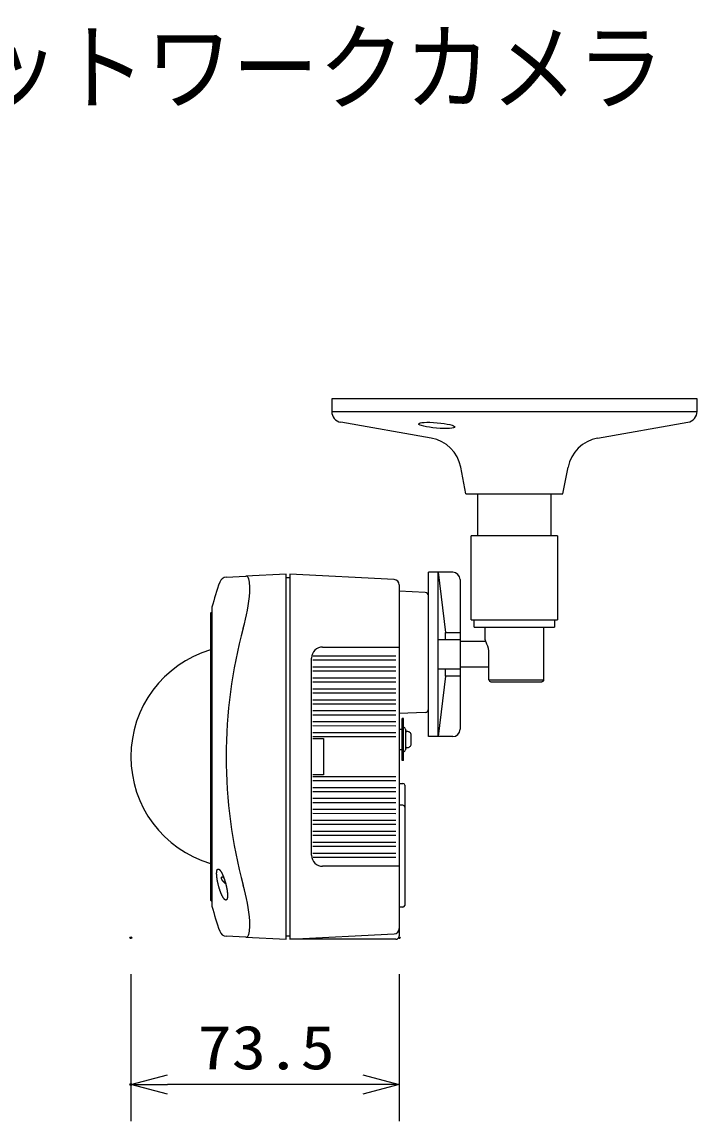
# Model space of a CAD drawing. Units: millimetres, scale not verified. Extents: x -62 to 63, y -57 to 58.
# Drawn here: x 0.3 to 37.2, y -2.5 to 57.7 of the extents above; entities that cross this region are included whole.
import ezdxf
from ezdxf.enums import TextEntityAlignment as Align

# ---------------------------------------------------------------- set-up
doc = ezdxf.new("R2010")
doc.units = ezdxf.units.MM
doc.header["$LTSCALE"] = 0.191673
doc.header["$PDMODE"] = 32
doc.header["$PDSIZE"] = 0.0958
for name, color, linetype in [('0-0_MOJI1', 2, 'Continuous'), ('0-2_GAIKEI', 1, 'Continuous'), ('0-3_WAKU', 7, 'Continuous')]:
    doc.layers.add(name, color=color, linetype=linetype)
doc.styles.add('ＭＳ ゴシック', font='')
doc.styles.get('ＭＳ ゴシック').set_extended_font_data('MS Gothic')

# ---------------------------------------------------------------- blocks, each defined once
blk = doc.blocks.new('_OPEN30')
at = {"layer": '0-3_WAKU'}
blk.add_line((0, 0), (-1, 0), dxfattribs=at)
blk.add_lwpolyline([(-1, 0.26795), (0, 0), (-1, -0.26795)], dxfattribs=at)

msp = doc.modelspace()

# ---------------------------------------------------------------- linework, layer by layer
at = {"layer": '0-2_GAIKEI', "color": 7}
for p, q in [((17.239, 37.0839), (17.239, 36.3873)), ((37.239, 37.0839), (17.239, 37.0839)), ((37.239, 36.3873), (37.239, 37.0839)), ((22.6885, 34.9222), (17.7348, 35.7964)), ((31.7896, 34.9222), (36.7433, 35.7964)), ((24.589, 31.8839), (24.3034, 33.3382)), ((29.889, 31.8839), (30.1747, 33.3382)), ((24.589, 31.8839), (29.889, 31.8839)), ((25.239, 29.5832), (25.239, 31.8839)), ((29.239, 31.8839), (29.239, 29.5832)), ((24.8793, 24.9837), (24.8793, 29.5832)), ((29.5988, 29.5832), (24.8793, 29.5832)), ((29.5988, 29.5832), (29.5988, 24.9837)), ((11.46, 27.3121), (12.5285, 27.3681)), ((14.7391, 27.4839), (12.5285, 27.3681)), ((20.6547, 27.1844), (14.9391, 27.4839)), ((14.9391, 27.4839), (14.9391, 25.0839)), ((23.8671, 27.5834), (22.539, 27.5834)), ((22.539, 18.5844), (22.539, 27.5834)), ((24.2671, 27.1834), (24.2671, 23.8838)), ((20.939, 26.8848), (20.939, 7.6839)), ((22.3478, 26.4824), (20.939, 26.5439)), ((10.6754, 25.6624), (10.6754, 9.3054)), ((24.8793, 24.9837), (29.5988, 24.9837)), ((25.0393, 24.5838), (25.0393, 24.9837)), ((29.4388, 24.9837), (29.4388, 24.5838)), ((25.0393, 24.5838), (29.4388, 24.5838)), ((25.6392, 23.8844), (25.6392, 24.5838)), ((28.8389, 24.5838), (28.8389, 21.6841)), ((24.2671, 23.8838), (24.2671, 23.0839)), ((25.6767, 23.7838), (24.2671, 23.7838)), ((24.2671, 23.0839), (24.2671, 22.284)), ((25.846, 21.6841), (25.8459, 23.1406)), ((25.846, 22.384), (24.2671, 22.384)), ((24.2671, 22.284), (24.2671, 18.9844)), ((25.846, 21.6841), (28.8389, 21.6841)), ((25.946, 21.5841), (28.7389, 21.5841)), ((22.3478, 19.9054), (20.939, 19.8439)), ((23.8671, 18.5844), (22.539, 18.5844)), ((14.7391, 7.4839), (14.7391, 9.8839)), ((12.5285, 7.5998), (11.46, 7.6558)), ((12.5285, 7.5998), (14.7391, 7.4839)), ((20.739, 7.4839), (14.9391, 7.4839))]:
    msp.add_line(p, q, dxfattribs=at)
at = {"layer": '0-2_GAIKEI'}
for p, q in [((17.239, 36.3873), (37.239, 36.3873)), ((14.9391, 27.2839), (14.7391, 27.2839)), ((23.0673, 27.5834), (23.4672, 24.2838)), ((23.0673, 18.5844), (23.0673, 27.5834)), ((10.5991, 25.3439), (10.6391, 25.3839)), ((10.5991, 25.3439), (10.5991, 9.6239)), ((10.6391, 25.3839), (10.6754, 25.3839)), ((23.4672, 23.8838), (23.4672, 24.2838)), ((23.4672, 24.2838), (24.2671, 24.2838)), ((16.739, 23.4839), (20.939, 23.4839)), ((24.2671, 23.8838), (23.0673, 23.8838)), ((16.139, 12.0839), (16.139, 22.8839)), ((16.2126, 23.0042), (20.7495, 23.0039)), ((20.7495, 22.7639), (16.199, 22.7642)), ((16.199, 22.4042), (20.7495, 22.4039)), ((24.2671, 22.284), (23.0673, 22.284)), ((23.4672, 21.884), (23.4672, 22.284)), ((20.7495, 22.1639), (16.199, 22.1642)), ((16.199, 21.8042), (20.7495, 21.8039)), ((23.4672, 21.884), (23.0673, 18.5844)), ((24.2671, 21.884), (23.4672, 21.884)), ((20.7495, 21.5639), (16.199, 21.5642)), ((16.199, 21.2042), (20.7495, 21.2039)), ((20.7495, 20.9639), (16.199, 20.9642)), ((16.199, 20.6042), (20.7495, 20.6039)), ((20.7495, 20.3639), (16.199, 20.3642)), ((16.199, 20.0042), (20.7495, 20.0039)), ((20.7495, 19.7639), (16.199, 19.7642)), ((16.199, 19.4042), (20.7495, 19.4039)), ((21.165, 19.5735), (21.099, 19.5735)), ((21.165, 18.4233), (21.165, 19.5735)), ((20.7495, 19.1639), (16.199, 19.1642)), ((16.199, 18.8042), (20.7495, 18.8039)), ((21.099, 18.9739), (20.939, 18.9767)), ((21.165, 19.0733), (21.1998, 19.0733)), ((21.2574, 19.0298), (21.2935, 18.9037)), ((21.2935, 18.4233), (21.2935, 18.9037)), ((21.585, 18.1843), (21.585, 18.6624)), ((20.7495, 18.5639), (16.199, 18.5642)), ((21.165, 17.2744), (21.165, 18.4233)), ((21.2935, 17.943), (21.2935, 18.4233)), ((20.939, 17.8711), (21.099, 17.8739)), ((21.1998, 17.7734), (21.165, 17.7734)), ((21.2935, 17.943), (21.2574, 17.8169)), ((16.779, 16.4839), (16.199, 16.4839)), ((16.199, 16.4042), (20.7495, 16.4039)), ((20.7495, 16.1639), (16.199, 16.1642)), ((16.199, 15.8042), (20.7495, 15.8039)), ((20.939, 16.0239), (21.139, 16.0239)), ((21.239, 15.9239), (21.239, 15.3239)), ((20.7495, 15.5639), (16.199, 15.5642)), ((16.199, 15.2042), (20.7495, 15.2039)), ((21.239, 15.3239), (21.239, 15.2239)), ((21.239, 15.2239), (21.239, 14.7239)), ((20.7495, 14.9639), (16.199, 14.9642)), ((16.199, 14.6042), (20.7495, 14.6039)), ((21.139, 14.8239), (20.939, 14.8239)), ((21.239, 14.7239), (21.239, 13.8239)), ((20.7495, 14.3639), (16.199, 14.3642)), ((16.199, 14.0042), (20.7495, 14.0039)), ((20.7495, 13.7639), (16.199, 13.7642)), ((16.199, 13.4042), (20.7495, 13.4039)), ((21.239, 13.8239), (21.239, 10.2439)), ((20.7495, 13.1639), (16.199, 13.1642)), ((16.199, 12.8042), (20.7495, 12.8039)), ((20.7495, 12.5639), (16.199, 12.5642)), ((16.199, 12.2042), (20.7495, 12.2039)), ((20.7495, 11.9639), (16.2125, 11.9642)), ((20.939, 11.4839), (16.739, 11.4839)), ((21.239, 10.2439), (21.239, 9.3439)), ((10.5991, 9.6239), (10.6391, 9.5839)), ((10.6391, 9.5839), (10.6754, 9.5839)), ((21.139, 9.2439), (20.939, 9.2439)), ((14.7391, 7.6839), (14.9391, 7.6839)), ((14.9391, 7.4839), (20.6547, 7.7835))]:
    msp.add_line(p, q, dxfattribs=at)
at = {"layer": '0-2_GAIKEI', "color": 3}
for p, q in [((6.2391, 5.5696), (6.2391, -2.465)), ((20.939, 5.5696), (20.939, -2.465)), ((18.939, -0.465), (8.2391, -0.465))]:
    msp.add_line(p, q, dxfattribs=at)
at = {"layer": '0-2_GAIKEI', "color": 7}
for points in [[(14.7391, 9.8839), (14.7391, 25.0839), (14.7391, 27.4839)], [(14.9391, 25.0839), (14.9391, 9.8839), (14.9391, 7.4839)], [(28.8389, 21.6841), (28.8388, 21.6817), (28.8387, 21.6793), (28.8386, 21.6769), (28.8384, 21.6745), (28.8381, 21.672), (28.8378, 21.6696), (28.8374, 21.6671), (28.837, 21.6646), (28.8364, 21.6621), (28.8358, 21.6597), (28.8352, 21.6572), (28.8344, 21.6547), (28.8336, 21.6522), (28.8328, 21.6497), (28.8318, 21.6473), (28.8308, 21.6448), (28.8298, 21.6424), (28.8286, 21.6399), (28.8274, 21.6375), (28.8261, 21.6352), (28.8247, 21.6328), (28.8233, 21.6305), (28.8218, 21.6282), (28.8202, 21.626), (28.8186, 21.6237), (28.8169, 21.6216), (28.8152, 21.6194), (28.8134, 21.6174), (28.8115, 21.6153), (28.8096, 21.6134), (28.8076, 21.6114), (28.8056, 21.6096), (28.8035, 21.6078), (28.8014, 21.606), (28.7992, 21.6043), (28.797, 21.6027), (28.7947, 21.6011), (28.7924, 21.5996), (28.7901, 21.5982)], [(28.7901, 21.5982), (28.7878, 21.5968), (28.7854, 21.5956), (28.783, 21.5943), (28.7806, 21.5932), (28.7781, 21.5921), (28.7757, 21.5911), (28.7732, 21.5902), (28.7707, 21.5893), (28.7682, 21.5885), (28.7658, 21.5878), (28.7633, 21.5871), (28.7608, 21.5865), (28.7583, 21.586), (28.7558, 21.5855), (28.7534, 21.5851), (28.7512, 21.5848), (28.7485, 21.5845), (28.7443, 21.5843), (28.7389, 21.5841)]]:
    msp.add_lwpolyline(points, dxfattribs=at)
at = {"layer": '0-2_GAIKEI'}
for points in [[(21.165, 17.2744), (21.099, 17.2744), (21.099, 19.5735)], [(16.199, 18.4839), (16.779, 18.4839), (16.779, 16.4839)], [(10.9365, 11.0931), (10.9367, 11.1048), (10.9369, 11.1165), (10.9373, 11.1278), (10.9378, 11.139), (10.9385, 11.1497), (10.9392, 11.1604), (10.9401, 11.1705), (10.9411, 11.1806), (10.9421, 11.1902), (10.9434, 11.1998), (10.9447, 11.2088), (10.9461, 11.2177), (10.9477, 11.2261), (10.9494, 11.2345), (10.9511, 11.2423), (10.9531, 11.25), (10.9551, 11.2571), (10.9572, 11.2642), (10.9594, 11.2707), (10.9618, 11.2772), (10.9642, 11.283), (10.9668, 11.2887), (10.9694, 11.2939), (10.9722, 11.299), (10.975, 11.3036), (10.978, 11.308), (10.981, 11.3119), (10.9842, 11.3156), (10.9874, 11.3189), (10.9908, 11.3219), (10.9942, 11.3246), (10.9978, 11.327), (11.0014, 11.3289), (11.0051, 11.3306), (11.0089, 11.3319), (11.0127, 11.333), (11.0167, 11.3336), (11.0207, 11.334), (11.0248, 11.334)], [(11.0228, 10.4839), (11.0148, 10.5173), (11.0109, 10.534), (11.007, 10.5507), (11.0033, 10.5673), (10.9997, 10.584), (10.9961, 10.6006), (10.9927, 10.6173), (10.9893, 10.6338), (10.986, 10.6503), (10.9828, 10.6668), (10.9797, 10.6832), (10.9767, 10.6995), (10.9738, 10.7159), (10.971, 10.732), (10.9683, 10.7482), (10.9657, 10.7642), (10.9632, 10.7802), (10.9608, 10.796), (10.9585, 10.8118), (10.9564, 10.8273), (10.9543, 10.8429), (10.9523, 10.8582), (10.9505, 10.8735), (10.9487, 10.8885), (10.9471, 10.9035), (10.9456, 10.9182), (10.9442, 10.9329), (10.9429, 10.9473), (10.9417, 10.9616), (10.9407, 10.9756), (10.9397, 10.9896), (10.9389, 11.0032), (10.9382, 11.0168), (10.9376, 11.03), (10.9371, 11.0432), (10.9368, 11.0559), (10.9366, 11.0686), (10.9365, 11.0808), (10.9365, 11.0931)], [(11.0248, 11.334), (11.0289, 11.3337), (11.0333, 11.333), (11.0375, 11.332), (11.042, 11.3307), (11.0463, 11.3291), (11.0509, 11.3271), (11.0554, 11.3249), (11.0602, 11.3223), (11.0648, 11.3194), (11.0696, 11.3161), (11.0744, 11.3127), (11.0793, 11.3088), (11.0842, 11.3047), (11.0892, 11.3002), (11.0942, 11.2955), (11.0994, 11.2905), (11.1044, 11.2852), (11.1096, 11.2795), (11.1148, 11.2737), (11.1201, 11.2675), (11.1253, 11.2611), (11.1307, 11.2543), (11.136, 11.2473), (11.1415, 11.24), (11.1468, 11.2325), (11.1523, 11.2246), (11.1577, 11.2166), (11.1633, 11.2081), (11.1688, 11.1996), (11.1744, 11.1906), (11.1799, 11.1816), (11.1856, 11.1721), (11.1911, 11.1626), (11.1968, 11.1526), (11.2024, 11.1425), (11.2081, 11.1321), (11.2137, 11.1216), (11.2194, 11.1106), (11.225, 11.0996)], [(11.201, 10.8576), (11.201, 10.86), (11.201, 10.8623), (11.2011, 10.8645), (11.2012, 10.8667), (11.2014, 10.8689), (11.2017, 10.8709), (11.2019, 10.873), (11.2023, 10.8749), (11.2026, 10.8768), (11.203, 10.8786), (11.2035, 10.8804), (11.204, 10.8821), (11.2045, 10.8838), (11.2051, 10.8854), (11.2058, 10.887), (11.2064, 10.8884), (11.2071, 10.8899), (11.2079, 10.8912), (11.2087, 10.8925), (11.2095, 10.8938), (11.2104, 10.8949), (11.2113, 10.896), (11.2123, 10.8971), (11.2133, 10.8981), (11.2143, 10.899), (11.2154, 10.8999), (11.2165, 10.9007), (11.2177, 10.9015), (11.2189, 10.9022), (11.2201, 10.9028), (11.2214, 10.9033), (11.2227, 10.9038), (11.224, 10.9043), (11.2254, 10.9046), (11.2268, 10.9049), (11.2282, 10.9052), (11.2297, 10.9054), (11.2312, 10.9055), (11.2327, 10.9056)], [(11.2356, 10.7412), (11.234, 10.7443), (11.2325, 10.7475), (11.231, 10.7506), (11.2295, 10.7537), (11.228, 10.7568), (11.2266, 10.7599), (11.2252, 10.7631), (11.2238, 10.7662), (11.2225, 10.7693), (11.2212, 10.7725), (11.2199, 10.7756), (11.2187, 10.7787), (11.2175, 10.7819), (11.2164, 10.785), (11.2152, 10.7881), (11.2142, 10.7912), (11.2131, 10.7943), (11.2121, 10.7974), (11.2111, 10.8005), (11.2102, 10.8036), (11.2093, 10.8066), (11.2085, 10.8097), (11.2077, 10.8128), (11.2069, 10.8158), (11.2062, 10.8188), (11.2055, 10.8218), (11.2049, 10.8248), (11.2043, 10.8278), (11.2037, 10.8307), (11.2032, 10.8337), (11.2028, 10.8365), (11.2024, 10.8394), (11.202, 10.8422), (11.2017, 10.8449), (11.2015, 10.8475), (11.2013, 10.8502), (11.2011, 10.8527), (11.201, 10.8552), (11.201, 10.8576)], [(11.225, 11.0996), (11.2307, 11.0882), (11.2364, 11.0768), (11.2421, 11.0649), (11.2477, 11.053), (11.2534, 11.0407), (11.259, 11.0284), (11.2647, 11.0157), (11.2703, 11.003), (11.276, 10.9899), (11.2816, 10.9768), (11.2872, 10.9634), (11.2928, 10.9499), (11.2984, 10.9361), (11.3039, 10.9223), (11.3095, 10.9082), (11.3149, 10.894), (11.3204, 10.8796), (11.3259, 10.8652), (11.3313, 10.8504), (11.3367, 10.8357), (11.342, 10.8207), (11.3473, 10.8057), (11.3526, 10.7905), (11.3578, 10.7752), (11.363, 10.7597), (11.3682, 10.7442), (11.3733, 10.7285), (11.3784, 10.7128), (11.3834, 10.697), (11.3883, 10.6811), (11.3932, 10.665), (11.3981, 10.6489), (11.4029, 10.6327), (11.4076, 10.6165), (11.4123, 10.6001), (11.4169, 10.5838), (11.4214, 10.5673), (11.4259, 10.5508), (11.4303, 10.5343)], [(11.2327, 10.9056), (11.2343, 10.9056), (11.2358, 10.9055), (11.2375, 10.9054), (11.2391, 10.9052), (11.2408, 10.905), (11.2424, 10.9047), (11.2442, 10.9043), (11.2459, 10.9039), (11.2477, 10.9034), (11.2495, 10.9029), (11.2513, 10.9023), (11.2531, 10.9016), (11.255, 10.9009), (11.2569, 10.9002), (11.2588, 10.8994), (11.2607, 10.8985), (11.2627, 10.8976), (11.2647, 10.8966), (11.2667, 10.8956), (11.2687, 10.8945), (11.2707, 10.8934), (11.2728, 10.8923), (11.2748, 10.891), (11.2769, 10.8898), (11.2791, 10.8884), (11.2812, 10.887), (11.2834, 10.8856), (11.2856, 10.884), (11.2878, 10.8826), (11.2899, 10.8811), (11.2918, 10.8797), (11.2937, 10.8783), (11.2963, 10.8763), (11.2988, 10.8743), (11.3028, 10.871), (11.3068, 10.8677), (11.3121, 10.8632), (11.3173, 10.8587)], [(11.3173, 10.8587), (11.3177, 10.8584), (11.3181, 10.858), (11.3185, 10.8576), (11.3189, 10.8573), (11.3193, 10.8569), (11.3197, 10.8566), (11.3201, 10.8562), (11.3205, 10.8558), (11.3209, 10.8555), (11.3213, 10.8551), (11.3217, 10.8548), (11.3221, 10.8544), (11.3225, 10.854), (11.3229, 10.8537), (11.3234, 10.8533), (11.3238, 10.8529), (11.3242, 10.8526), (11.3246, 10.8522), (11.325, 10.8518), (11.3254, 10.8515), (11.3258, 10.8511), (11.3262, 10.8507), (11.3266, 10.8504), (11.327, 10.85), (11.3274, 10.8496), (11.3278, 10.8493), (11.3282, 10.8489), (11.3287, 10.8485), (11.3291, 10.8481), (11.3295, 10.8478), (11.3299, 10.8474), (11.3303, 10.847), (11.3307, 10.8466), (11.3311, 10.8463), (11.3315, 10.846), (11.332, 10.8455), (11.3327, 10.8449), (11.3336, 10.844)], [(11.0501, 10.38), (11.0425, 10.4087), (11.0326, 10.4463), (11.0228, 10.4839)], [(11.2627, 9.8246), (11.257, 9.8351), (11.2514, 9.8456), (11.2457, 9.8566), (11.24, 9.8676), (11.2343, 9.879), (11.2287, 9.8904), (11.2229, 9.9023), (11.2173, 9.9142), (11.2116, 9.9264), (11.206, 9.9387), (11.2003, 9.9513), (11.1947, 9.964), (11.189, 9.9771), (11.1834, 9.9901), (11.1778, 10.0035), (11.1722, 10.017), (11.1666, 10.0307), (11.1611, 10.0445), (11.1556, 10.0586), (11.1501, 10.0727), (11.1446, 10.0872), (11.1392, 10.1016), (11.1338, 10.1164), (11.1284, 10.1312), (11.1231, 10.1462), (11.1178, 10.1612), (11.1126, 10.1764), (11.1074, 10.1916), (11.1022, 10.2073), (11.097, 10.223), (11.0918, 10.2393), (11.0867, 10.2556), (11.0818, 10.2711), (11.077, 10.2865), (11.0727, 10.3006), (11.0684, 10.3147), (11.0631, 10.3331), (11.0579, 10.3515), (11.0501, 10.38)], [(11.3173, 10.6324), (11.3127, 10.6367), (11.3103, 10.639), (11.308, 10.6412), (11.3057, 10.6435), (11.3034, 10.6458), (11.3011, 10.6482), (11.2989, 10.6506), (11.2966, 10.653), (11.2944, 10.6555), (11.2921, 10.658), (11.2899, 10.6605), (11.2877, 10.6631), (11.2855, 10.6657), (11.2834, 10.6683), (11.2812, 10.671), (11.2791, 10.6737), (11.2769, 10.6764), (11.2748, 10.6791), (11.2727, 10.6819), (11.2707, 10.6847), (11.2686, 10.6875), (11.2666, 10.6903), (11.2646, 10.6932), (11.2626, 10.6961), (11.2606, 10.699), (11.2587, 10.7019), (11.2568, 10.7048), (11.2549, 10.7078), (11.253, 10.7108), (11.2511, 10.7137), (11.2493, 10.7167), (11.2475, 10.7198), (11.2457, 10.7228), (11.244, 10.7258), (11.2422, 10.7289), (11.2405, 10.732), (11.2389, 10.7351), (11.2372, 10.7381), (11.2356, 10.7412)], [(11.3734, 10.5816), (11.3719, 10.583), (11.3704, 10.5843), (11.3689, 10.5857), (11.3675, 10.587), (11.366, 10.5884), (11.3645, 10.5897), (11.3631, 10.5911), (11.3616, 10.5924), (11.3601, 10.5937), (11.3587, 10.595), (11.3572, 10.5964), (11.3558, 10.5977), (11.3544, 10.599), (11.3529, 10.6003), (11.3515, 10.6016), (11.35, 10.6029), (11.3486, 10.6042), (11.3472, 10.6055), (11.3458, 10.6068), (11.3444, 10.6081), (11.343, 10.6093), (11.3416, 10.6106), (11.3402, 10.6119), (11.3388, 10.6131), (11.3373, 10.6144), (11.3359, 10.6157), (11.3346, 10.6169), (11.3333, 10.6181), (11.3321, 10.6192), (11.3309, 10.6203), (11.3294, 10.6216), (11.3278, 10.623), (11.3256, 10.625), (11.3233, 10.6271), (11.3203, 10.6298), (11.3173, 10.6324)], [(11.4325, 10.5261), (11.4296, 10.5289), (11.4281, 10.5303), (11.4267, 10.5317), (11.4252, 10.5331), (11.4238, 10.5345), (11.4223, 10.5359), (11.4209, 10.5373), (11.4194, 10.5387), (11.4179, 10.5401), (11.4164, 10.5414), (11.415, 10.5428), (11.4135, 10.5442), (11.412, 10.5456), (11.4105, 10.547), (11.4091, 10.5484), (11.4076, 10.5498), (11.4061, 10.5512), (11.4046, 10.5526), (11.4031, 10.554), (11.4016, 10.5554), (11.4001, 10.5568), (11.3986, 10.5582), (11.3972, 10.5596), (11.3957, 10.561), (11.3942, 10.5624), (11.3927, 10.5637), (11.3912, 10.5651), (11.3897, 10.5665), (11.3882, 10.5679), (11.3867, 10.5693), (11.3852, 10.5707), (11.3837, 10.572), (11.3823, 10.5734), (11.3808, 10.5748), (11.3793, 10.5762), (11.3778, 10.5775), (11.3763, 10.5789), (11.3748, 10.5803), (11.3734, 10.5816)], [(11.4303, 10.5343), (11.4347, 10.5177), (11.4389, 10.5011), (11.4431, 10.4844), (11.4473, 10.4677), (11.4513, 10.451), (11.4553, 10.4343), (11.4592, 10.4175), (11.463, 10.4008), (11.4667, 10.3841), (11.4703, 10.3674), (11.4738, 10.3507), (11.4773, 10.3341), (11.4806, 10.3174), (11.4839, 10.3009), (11.4871, 10.2844), (11.4901, 10.2679), (11.4931, 10.2515), (11.496, 10.2353), (11.4987, 10.219), (11.5014, 10.2029), (11.5039, 10.1869), (11.5064, 10.171), (11.5087, 10.1551), (11.5109, 10.1395), (11.513, 10.1239), (11.515, 10.1085), (11.5169, 10.0932), (11.5187, 10.0781), (11.5203, 10.0631), (11.5218, 10.0484), (11.5233, 10.0336), (11.5246, 10.0193), (11.5258, 10.0049), (11.5268, 9.9909), (11.5278, 9.9769), (11.5286, 9.9633), (11.5293, 9.9498), (11.5299, 9.9366), (11.5303, 9.9235)], [(11.4576, 9.6363), (11.4537, 9.6352), (11.4497, 9.6345), (11.4457, 9.6341), (11.4415, 9.6341), (11.4374, 9.6343), (11.433, 9.6349), (11.4287, 9.6358), (11.4242, 9.637), (11.4198, 9.6386), (11.4152, 9.6405), (11.4106, 9.6426), (11.4058, 9.6452), (11.4012, 9.6479), (11.3963, 9.6511), (11.3915, 9.6545), (11.3865, 9.6583), (11.3816, 9.6623), (11.3765, 9.6667), (11.3715, 9.6713), (11.3663, 9.6763), (11.3613, 9.6815), (11.356, 9.6872), (11.3508, 9.693), (11.3454, 9.6992), (11.3402, 9.7056), (11.3348, 9.7124), (11.3295, 9.7193), (11.3239, 9.7267), (11.3186, 9.7342), (11.313, 9.7422), (11.3076, 9.7502), (11.302, 9.7587), (11.2965, 9.7673), (11.2908, 9.7763), (11.2853, 9.7854), (11.2796, 9.7949), (11.274, 9.8045), (11.2683, 9.8145), (11.2627, 9.8246)], [(11.5303, 9.9235), (11.5307, 9.9108), (11.5309, 9.8981), (11.531, 9.8859), (11.5309, 9.8737), (11.5308, 9.862), (11.5305, 9.8504), (11.5301, 9.8392), (11.5296, 9.828), (11.5289, 9.8174), (11.5282, 9.8068), (11.5273, 9.7967), (11.5263, 9.7866), (11.5252, 9.7771), (11.5239, 9.7676), (11.5226, 9.7587), (11.5211, 9.7498), (11.5196, 9.7415), (11.5178, 9.7332), (11.516, 9.7255), (11.5141, 9.7178), (11.5121, 9.7107), (11.5099, 9.7037), (11.5077, 9.6972), (11.5053, 9.6909), (11.5028, 9.6851), (11.5002, 9.6793), (11.4976, 9.6742), (11.4947, 9.6691), (11.4919, 9.6646), (11.4888, 9.6602), (11.4858, 9.6564), (11.4825, 9.6526), (11.4793, 9.6494), (11.4759, 9.6463), (11.4724, 9.6437), (11.4688, 9.6413), (11.4652, 9.6393), (11.4615, 9.6376), (11.4576, 9.6363)]]:
    msp.add_lwpolyline(points, dxfattribs=at)
at = {"layer": '0-2_GAIKEI', "color": 7}
for centre, radius, start, end in [((17.839, 36.3873), 0.6, 180, 259.99202), ((36.639, 36.3873), 0.6, 280.00798, 0), ((22.3409, 32.9527), 2, 11.11304, 79.99202), ((32.1372, 32.9527), 2, 100.00798, 168.88696), ((11.4809, 26.9126), 0.4, 92.99999, 161.42552), ((20.639, 26.8848), 0.3, 0, 87), ((23.8671, 27.1834), 0.4, 0, 90), ((39.539, 17.4839), 29.9999, 161.42552, 164.17989), ((22.339, 26.2826), 0.2, 0, 87.50001), ((25.7392, 23.8844), 0.1, 180, 206.49235), ((22.9549, 22.4967), 3.0109, 22.52953, 26.49235), ((24.4014, 23.096), 1.4452, 1.76796, 22.55604), ((12.3391, 17.4839), 6.1, 106.60422, 253.39587), ((25.946, 21.6841), 0.1, 180, 270), ((22.339, 20.1052), 0.2, 272.50007, 0), ((23.8671, 18.9844), 0.4, 270, 0), ((39.539, 17.4839), 29.9999, 195.82013, 198.57448), ((11.4809, 8.0552), 0.4, 198.57448, 267.00001), ((20.739, 7.6839), 0.2, 270, 0)]:
    msp.add_arc(centre, radius, start, end, dxfattribs=at)
at = {"layer": '0-2_GAIKEI'}
for centre, radius, start, end in [((12.48, 27.1626), 0.2196, 9.5179, 65.53075), ((10.7314, 26.6942), 2.0273, 354.32197, 14.96572), ((3.5726, 27.1776), 9.2016, 343.24898, 355.76519), ((38.6229, 17.5025), 27.1628, 165.01584, 180.03913), ((16.739, 22.8839), 0.6, 90, 180), ((21.1998, 19.0133), 0.06, 15.9454, 90), ((21.3512, 18.9202), 0.06, 195.9454, 277.47893), ((21.385, 18.6624), 0.2, 0, 97.47893), ((21.385, 18.1843), 0.2, 262.52107, 0), ((38.6229, 17.4653), 27.1628, 179.96087, 194.98416), ((21.1998, 17.8334), 0.06, 270, 344.0546), ((21.3512, 17.9265), 0.06, 82.52107, 164.0546), ((21.139, 15.9239), 0.1, 0, 90), ((21.139, 14.7239), 0.1, 0, 90), ((16.739, 12.0839), 0.6, 180, 270), ((3.5726, 7.7903), 9.2016, 4.23481, 16.75102), ((21.139, 9.3439), 0.1, 270, 0), ((10.7314, 8.2737), 2.0273, 345.03428, 5.67803), ((20.639, 8.0831), 0.3, 273, 0), ((12.48, 7.8052), 0.2196, 294.46925, 350.4821)]:
    msp.add_arc(centre, radius, start, end, dxfattribs=at)
msp.add_ellipse((22.9919, 35.6229), major_axis=(0.9939, -0.0848), ratio=0.151011, dxfattribs=at)
at = {"layer": '0-3_WAKU'}
for p in [(6.2391, 7.5696), (20.939, 7.5696), (6.2391, -0.465)]:
    msp.add_point(p, dxfattribs=at)

# ---------------------------------------------------------------- block references
at = {"layer": '0-2_GAIKEI', "xscale": 2, "yscale": 2, "rotation": 180}
msp.add_blockref('_OPEN30', (6.2391, -0.465), dxfattribs=at)
at = {"layer": '0-2_GAIKEI', "xscale": 2, "yscale": 2}
msp.add_blockref('_OPEN30', (20.939, -0.465), dxfattribs=at)

# ---------------------------------------------------------------- texts
at = {"layer": '0-0_MOJI1', "style": 'ＭＳ ゴシック', "width": 0.9}
msp.add_text('屋内タイプ\u3000ネットワークカメラ', height=3.849, dxfattribs=at).set_placement((-35.4652, 52.1477), align=Align.BOTTOM_LEFT)
at = {"layer": '0-2_GAIKEI', "color": 3, "style": 'ＭＳ ゴシック', "width": 1.15}
msp.add_text('73.5', height=2.406, dxfattribs=at).set_placement((9.8817, -0.3554), align=Align.BOTTOM_LEFT)

doc.saveas('drawing.dxf')
